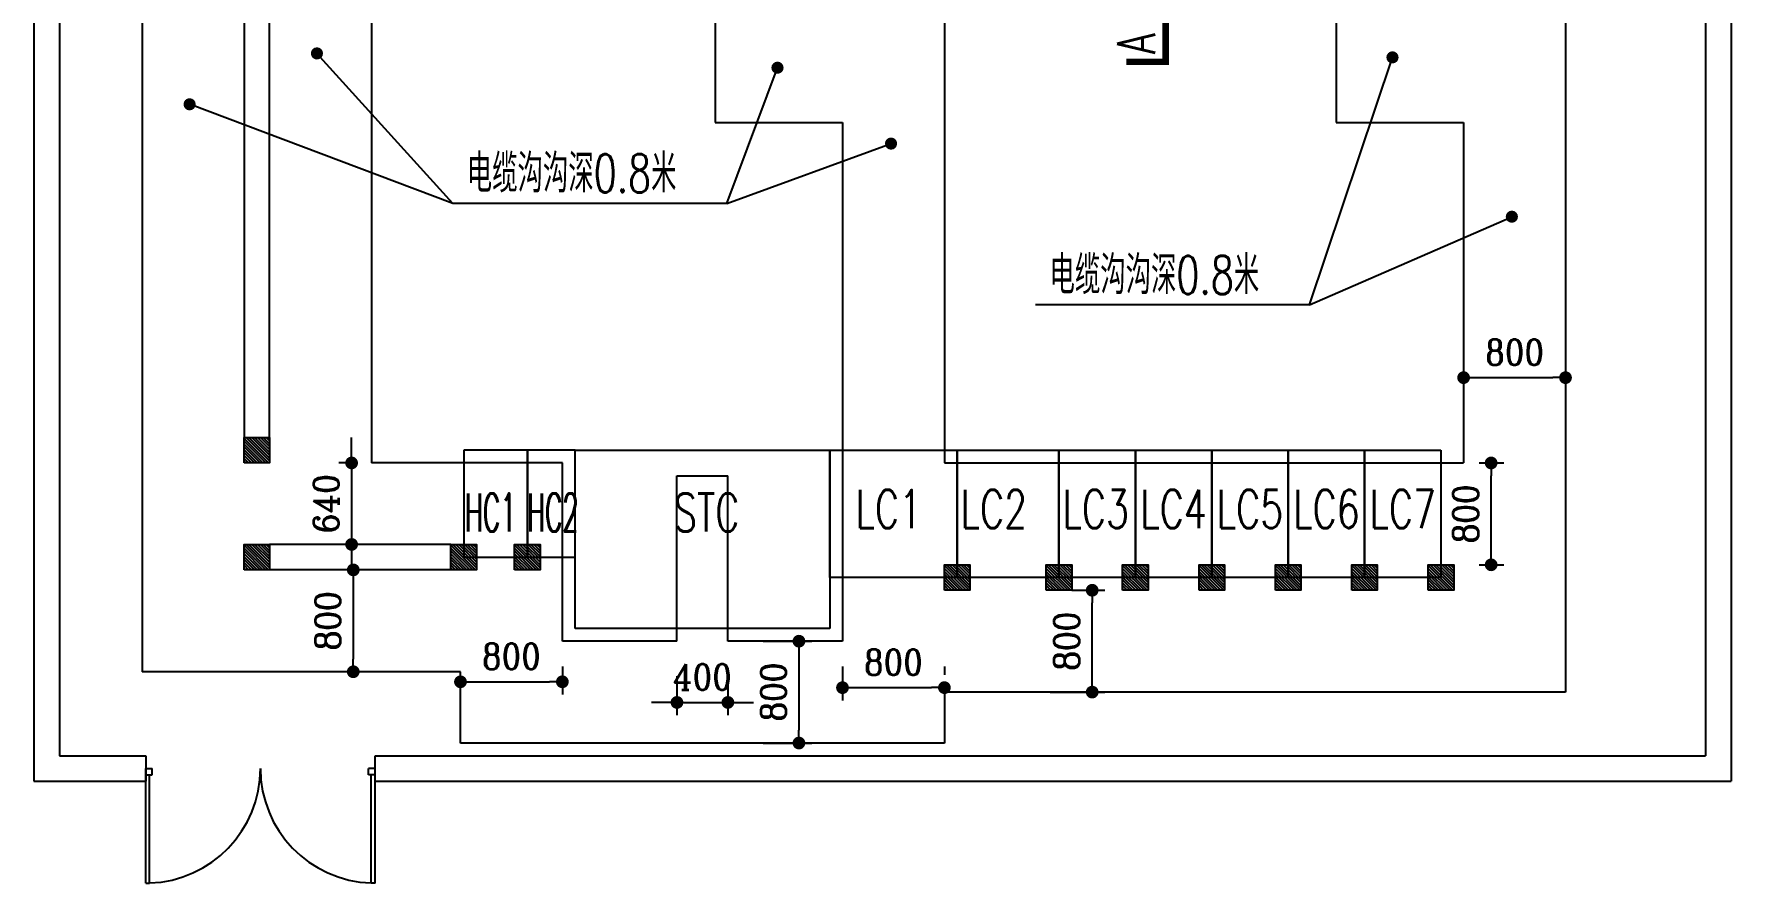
# Model space of a CAD drawing. Extents: x -336391 to 664021, y -458009 to -178412.
# Drawn here: x 573666 to 586994, y -402293 to -395623 of the extents above; entities that cross this region are included whole.
import ezdxf
from ezdxf.enums import TextEntityAlignment as Align

# ---------------------------------------------------------------- set-up
doc = ezdxf.new("R2010")
doc.units = 0
doc.header["$LTSCALE"] = 1000
doc.header["$MEASUREMENT"] = 0
doc.layers.get('0').update_dxf_attribs({"linetype": 'CONTINUOUS'})
doc.layers.get('Defpoints').update_dxf_attribs({"linetype": 'CONTINUOUS'})
for name, color, linetype in [('A-墙线', 7, 'CONTINUOUS'), ('A-门', 8, 'CONTINUOUS'), ('EQUIP-箱柜', 3, 'CONTINUOUS'), ('EQUIP-通讯', 3, 'CONTINUOUS'), ('电气-文字', 4, 'CONTINUOUS'), ('电气-电缆沟', 9, 'CONTINUOUS')]:
    doc.layers.add(name, color=color, linetype=linetype)
doc.styles.add('HZ', font='tjromans.shx', dxfattribs={"width": 0.75, "bigfont": 'tjhztxt.shx'})
doc.styles.add('ROMANC', font='romanc', dxfattribs={"width": 0.9})
doc.dimstyles.new('dq', dxfattribs={"dimtxt": 200, "dimasz": 100, "dimexe": 100, "dimexo": 200, "dimgap": 100, "dimtad": 1, "dimdec": 0, "dimdsep": 46, "dimtxsty": 'ROMANC', "dimblk1": 'DOT', "dimblk2": 'DOT', "dimsah": 1, "dimcen": 2.5, "dimadec": 0, "dimazin": 0, "dimtfac": 1, "dimtdec": 0, "dimtix": 1, "dimtmove": 2, "dimatfit": 3, "dimldrblk": 'DOT', "dimfxl": 0, "dimtolj": 1, "dimtzin": 0, "dimarcsym": 0})

# ---------------------------------------------------------------- blocks, each defined once
blk = doc.blocks.new('m1800')
at = {"layer": 'A-门'}
for p, q in [((-900, 900), (-900, 0)), ((-900, 900), (-870, 900)), ((-870, 900), (-870, 50)), ((870, 900), (870, 50)), ((900, 900), (870, 900)), ((900, 900), (900, 0)), ((-900, 50), (-850, 50)), ((-900, 0), (-850, 0)), ((-850, 50), (-850, 0)), ((850, 50), (850, 0)), ((900, 50), (850, 50)), ((900, 0), (850, 0))]:
    blk.add_line(p, q, dxfattribs=at)
for centre, start, end in [((-900, 0), 0, 88.0898), ((900, 0), 91.9102, 180)]:
    blk.add_arc(centre, 900, start, end, dxfattribs=at)
blk = doc.blocks.new('_Dot')
at = {"color": 0, "linetype": 'ByBlock', "lineweight": -2}
blk.add_line((-0.5, 0), (-1, 0), dxfattribs=at)
at = {"color": 0, "linetype": 'ByBlock', "const_width": 0.5}
blk.add_lwpolyline([(-0.25, 0, 1), (0.25, 0, 1)], format="xyb", close=True, dxfattribs=at)
blk = doc.blocks.new('*D151')
at = {"layer": 'Defpoints', "color": 0}
for p in [(576316, -398993), (576161, -399633), (576316, -399633)]:
    blk.add_point(p, dxfattribs=at)
at = {"layer": '电气-电缆沟', "color": 0, "lineweight": -2}
for p, q in [((576161, -398893), (576161, -398793)), ((576116, -398993), (576061, -398993)), ((576161, -398993), (576161, -399633)), ((576116, -399633), (576061, -399633)), ((576161, -399733), (576161, -399833))]:
    blk.add_line(p, q, dxfattribs=at)
at = {"layer": '电气-电缆沟', "color": 0, "lineweight": -2, "xscale": 100, "yscale": 100, "zscale": 100}
for p, rotation in [((576161, -398993), 270), ((576161, -399633), 90)]:
    blk.add_blockref('_Dot', p, dxfattribs=dict(at, rotation=rotation))
at = {"layer": '电气-电缆沟', "color": 0, "insert": (575961, -399313), "char_height": 200, "attachment_point": 5, "rotation": 90, "style": 'ROMANC'}
blk.add_mtext('\\A1;640', dxfattribs=at)
blk = doc.blocks.new('*D152')
at = {"layer": 'Defpoints', "color": 0}
for p in [(576362, -399833), (576174, -400633), (576362, -400633)]:
    blk.add_point(p, dxfattribs=at)
at = {"layer": '电气-电缆沟', "color": 0, "lineweight": -2}
for p, q in [((576162, -399833), (576074, -399833)), ((576174, -399933), (576174, -400533)), ((576162, -400633), (576074, -400633))]:
    blk.add_line(p, q, dxfattribs=at)
at = {"layer": '电气-电缆沟', "color": 0, "lineweight": -2, "xscale": 100, "yscale": 100, "zscale": 100}
for p, rotation in [((576174, -399833), 90), ((576174, -400633), 270)]:
    blk.add_blockref('_Dot', p, dxfattribs=dict(at, rotation=rotation))
at = {"layer": '电气-电缆沟', "color": 0, "insert": (575974, -400233), "char_height": 200, "attachment_point": 5, "rotation": 90, "style": 'ROMANC'}
blk.add_mtext('\\A1;800', dxfattribs=at)
blk = doc.blocks.new('*D153')
at = {"layer": 'Defpoints', "color": 0}
for p in [(577816, -400393), (577016, -400633), (577816, -400712)]:
    blk.add_point(p, dxfattribs=at)
at = {"layer": '电气-电缆沟', "color": 0, "lineweight": -2}
for p, q in [((577816, -400593), (577816, -400812)), ((577116, -400712), (577716, -400712)), ((577016, -400833), (577016, -400812))]:
    blk.add_line(p, q, dxfattribs=at)
at = {"layer": '电气-电缆沟', "color": 0, "lineweight": -2, "xscale": 100, "yscale": 100, "zscale": 100, "rotation": 180}
blk.add_blockref('_Dot', (577016, -400712), dxfattribs=at)
at = {"layer": '电气-电缆沟', "color": 0, "lineweight": -2, "xscale": 100, "yscale": 100, "zscale": 100}
blk.add_blockref('_Dot', (577816, -400712), dxfattribs=at)
at = {"layer": '电气-电缆沟', "color": 0, "insert": (577416, -400512), "char_height": 200, "attachment_point": 5, "style": 'ROMANC'}
blk.add_mtext('\\A1;800', dxfattribs=at)
blk = doc.blocks.new('*D154')
at = {"layer": 'Defpoints', "color": 0}
for p in [(579192, -400393), (579192, -401193), (579674, -401193)]:
    blk.add_point(p, dxfattribs=at)
at = {"layer": '电气-电缆沟', "color": 0, "lineweight": -2}
for p, q in [((579392, -400393), (579774, -400393)), ((579674, -400493), (579674, -401093)), ((579392, -401193), (579774, -401193))]:
    blk.add_line(p, q, dxfattribs=at)
at = {"layer": '电气-电缆沟', "color": 0, "lineweight": -2, "xscale": 100, "yscale": 100, "zscale": 100}
for p, rotation in [((579674, -400393), 90), ((579674, -401193), 270)]:
    blk.add_blockref('_Dot', p, dxfattribs=dict(at, rotation=rotation))
at = {"layer": '电气-电缆沟', "color": 0, "insert": (579474, -400793), "char_height": 200, "attachment_point": 5, "rotation": 90, "style": 'ROMANC'}
blk.add_mtext('\\A1;800', dxfattribs=at)
blk = doc.blocks.new('*D155')
at = {"layer": 'Defpoints', "color": 0}
for p in [(580016, -400393), (580816, -400758), (580816, -400793)]:
    blk.add_point(p, dxfattribs=at)
at = {"layer": '电气-电缆沟', "color": 0, "lineweight": -2}
for p, q in [((580016, -400593), (580016, -400858)), ((580816, -400593), (580816, -400658)), ((580116, -400758), (580716, -400758))]:
    blk.add_line(p, q, dxfattribs=at)
at = {"layer": '电气-电缆沟', "color": 0, "lineweight": -2, "xscale": 100, "yscale": 100, "zscale": 100, "rotation": 180}
blk.add_blockref('_Dot', (580016, -400758), dxfattribs=at)
at = {"layer": '电气-电缆沟', "color": 0, "lineweight": -2, "xscale": 100, "yscale": 100, "zscale": 100}
blk.add_blockref('_Dot', (580816, -400758), dxfattribs=at)
at = {"layer": '电气-电缆沟', "color": 0, "insert": (580416, -400558), "char_height": 200, "attachment_point": 5, "style": 'ROMANC'}
blk.add_mtext('\\A1;800', dxfattribs=at)
blk = doc.blocks.new('*D156')
at = {"layer": 'Defpoints', "color": 0}
for p in [(581616, -399993), (581977, -399993), (581446, -400793)]:
    blk.add_point(p, dxfattribs=at)
at = {"layer": '电气-电缆沟', "color": 0, "lineweight": -2}
for p, q in [((581816, -399993), (582077, -399993)), ((581977, -400693), (581977, -400093)), ((581646, -400793), (582077, -400793))]:
    blk.add_line(p, q, dxfattribs=at)
at = {"layer": '电气-电缆沟', "color": 0, "lineweight": -2, "xscale": 100, "yscale": 100, "zscale": 100}
for p, rotation in [((581977, -399993), 90), ((581977, -400793), 270)]:
    blk.add_blockref('_Dot', p, dxfattribs=dict(at, rotation=rotation))
at = {"layer": '电气-电缆沟', "color": 0, "insert": (581777, -400393), "char_height": 200, "attachment_point": 5, "rotation": 90, "style": 'ROMANC'}
blk.add_mtext('\\A1;800', dxfattribs=at)
blk = doc.blocks.new('*D157')
at = {"layer": 'Defpoints', "color": 0}
for p in [(584816, -398993), (585110, -398993), (584816, -399793)]:
    blk.add_point(p, dxfattribs=at)
at = {"layer": '电气-电缆沟', "color": 0, "lineweight": -2}
for p, q in [((585016, -398993), (585210, -398993)), ((585110, -399693), (585110, -399093)), ((585016, -399793), (585210, -399793))]:
    blk.add_line(p, q, dxfattribs=at)
at = {"layer": '电气-电缆沟', "color": 0, "lineweight": -2, "xscale": 100, "yscale": 100, "zscale": 100}
for p, rotation in [((585110, -398993), 90), ((585110, -399793), 270)]:
    blk.add_blockref('_Dot', p, dxfattribs=dict(at, rotation=rotation))
at = {"layer": '电气-电缆沟', "color": 0, "insert": (584910, -399393), "char_height": 200, "attachment_point": 5, "rotation": 90, "style": 'ROMANC'}
blk.add_mtext('\\A1;800', dxfattribs=at)
blk = doc.blocks.new('*D158')
at = {"layer": 'Defpoints', "color": 0}
for p in [(584894, -397929), (585694, -397929), (585694, -398323)]:
    blk.add_point(p, dxfattribs=at)
at = {"layer": '电气-电缆沟', "color": 0, "lineweight": -2}
for p, q in [((584894, -398129), (584894, -398423)), ((585694, -398129), (585694, -398423)), ((584994, -398323), (585594, -398323))]:
    blk.add_line(p, q, dxfattribs=at)
at = {"layer": '电气-电缆沟', "color": 0, "lineweight": -2, "xscale": 100, "yscale": 100, "zscale": 100, "rotation": 180}
blk.add_blockref('_Dot', (584894, -398323), dxfattribs=at)
at = {"layer": '电气-电缆沟', "color": 0, "lineweight": -2, "xscale": 100, "yscale": 100, "zscale": 100}
blk.add_blockref('_Dot', (585694, -398323), dxfattribs=at)
at = {"layer": '电气-电缆沟', "color": 0, "insert": (585294, -398123), "char_height": 200, "attachment_point": 5, "style": 'ROMANC'}
blk.add_mtext('\\A1;800', dxfattribs=at)
blk = doc.blocks.new('*D177')
at = {"layer": 'Defpoints', "color": 0}
for p in [(578716, -400467), (579116, -400478), (579116, -400874)]:
    blk.add_point(p, dxfattribs=at)
at = {"layer": '电气-电缆沟', "color": 0, "lineweight": -2}
for p, q in [((578716, -400667), (578716, -400974)), ((579116, -400678), (579116, -400974)), ((578616, -400874), (578516, -400874)), ((578716, -400874), (579116, -400874)), ((579216, -400874), (579316, -400874))]:
    blk.add_line(p, q, dxfattribs=at)
at = {"layer": '电气-电缆沟', "color": 0, "lineweight": -2, "xscale": 100, "yscale": 100, "zscale": 100}
blk.add_blockref('_Dot', (578716, -400874), dxfattribs=at)
at = {"layer": '电气-电缆沟', "color": 0, "lineweight": -2, "xscale": 100, "yscale": 100, "zscale": 100, "rotation": 180}
blk.add_blockref('_Dot', (579116, -400874), dxfattribs=at)
at = {"layer": '电气-电缆沟', "color": 0, "insert": (578916, -400674), "char_height": 200, "attachment_point": 5, "style": 'ROMANC'}
blk.add_mtext('\\A1;400', dxfattribs=at)

msp = doc.modelspace()

# ---------------------------------------------------------------- hatches: boundary and pattern name
at = {"layer": 'EQUIP-通讯'}
h = msp.add_hatch(color=256, dxfattribs=at)
edge = h.paths.add_edge_path()
edge.add_arc((575888.6, -395776.1), 48, 0, 360)
h = msp.add_hatch(color=256, dxfattribs=at)
edge = h.paths.add_edge_path()
edge.add_arc((584335.2, -395807.3), 48, 0, 360)
h = msp.add_hatch(color=256, dxfattribs=at)
edge = h.paths.add_edge_path()
edge.add_arc((579505.5, -395888.5), 48, 0, 360)
h = msp.add_hatch(color=256, dxfattribs=at)
edge = h.paths.add_edge_path()
edge.add_arc((574888.7, -396175.8), 48, 0, 360)
h = msp.add_hatch(color=256, dxfattribs=at)
edge = h.paths.add_edge_path()
edge.add_arc((580397.2, -396484.6), 48, 0, 360)
h = msp.add_hatch(color=256, dxfattribs=at)
edge = h.paths.add_edge_path()
edge.add_arc((585272.6, -397058.8), 48, 0, 360)
at = {"layer": '电气-电缆沟'}
h = msp.add_hatch(dxfattribs=at)
h.set_pattern_fill('ANSI31', color=11, scale=10, angle=90, style=0)
h.set_pattern_definition([(135, (425883.189, -550564.416), (-11.2253202, -11.2253202), [])])
h.paths.add_polyline_path([(575316.2, -398992.9), (575316.2, -398792.9), (575516.2, -398792.9), (575516.2, -398992.9)])
h = msp.add_hatch(dxfattribs=at)
h.set_pattern_fill('ANSI31', color=11, scale=10, angle=90, style=0)
h.set_pattern_definition([(135, (425883.189, -551404.416), (-11.2253202, -11.2253202), [])])
h.paths.add_polyline_path([(575316.2, -399832.9), (575316.2, -399632.9), (575516.2, -399632.9), (575516.2, -399832.9)])
h = msp.add_hatch(dxfattribs=at)
h.set_pattern_fill('ANSI31', color=11, scale=10, angle=90, style=0)
h.set_pattern_definition([(135, (427508.189, -551404.416), (-11.2253202, -11.2253202), [])])
h.paths.add_polyline_path([(576941.2, -399832.9), (576941.2, -399632.9), (577141.2, -399632.9), (577141.2, -399832.9)])
h = msp.add_hatch(dxfattribs=at)
h.set_pattern_fill('ANSI31', color=11, scale=10, angle=90, style=0)
h.set_pattern_definition([(135, (428008.189, -551404.416), (-11.2253202, -11.2253202), [])])
h.paths.add_polyline_path([(577441.2, -399832.9), (577441.2, -399632.9), (577641.2, -399632.9), (577641.2, -399832.9)])
h = msp.add_hatch(dxfattribs=at)
h.set_pattern_fill('ANSI31', color=11, scale=10, angle=90, style=0)
h.set_pattern_definition([(135, (431383.189, -551564.416), (-11.2253202, -11.2253202), [])])
h.paths.add_polyline_path([(580816.2, -399992.9), (580816.2, -399792.9), (581016.2, -399792.9), (581016.2, -399992.9)])
h = msp.add_hatch(dxfattribs=at)
h.set_pattern_fill('ANSI31', color=11, scale=10, angle=90, style=0)
h.set_pattern_definition([(135, (432183.189, -551564.416), (-11.2253202, -11.2253202), [])])
h.paths.add_polyline_path([(581616.2, -399992.9), (581616.2, -399792.9), (581816.2, -399792.9), (581816.2, -399992.9)])
h = msp.add_hatch(dxfattribs=at)
h.set_pattern_fill('ANSI31', color=11, scale=10, angle=90, style=0)
h.set_pattern_definition([(135, (432783.189, -551564.416), (-11.2253202, -11.2253202), [])])
h.paths.add_polyline_path([(582216.2, -399992.9), (582216.2, -399792.9), (582416.2, -399792.9), (582416.2, -399992.9)])
h = msp.add_hatch(dxfattribs=at)
h.set_pattern_fill('ANSI31', color=11, scale=10, angle=90, style=0)
h.set_pattern_definition([(135, (433383.189, -551564.416), (-11.2253202, -11.2253202), [])])
h.paths.add_polyline_path([(582816.2, -399992.9), (582816.2, -399792.9), (583016.2, -399792.9), (583016.2, -399992.9)])
h = msp.add_hatch(dxfattribs=at)
h.set_pattern_fill('ANSI31', color=11, scale=10, angle=90, style=0)
h.set_pattern_definition([(135, (433983.189, -551564.416), (-11.2253202, -11.2253202), [])])
h.paths.add_polyline_path([(583416.2, -399992.9), (583416.2, -399792.9), (583616.2, -399792.9), (583616.2, -399992.9)])
h = msp.add_hatch(dxfattribs=at)
h.set_pattern_fill('ANSI31', color=11, scale=10, angle=90, style=0)
h.set_pattern_definition([(135, (434583.189, -551564.416), (-11.2253202, -11.2253202), [])])
h.paths.add_polyline_path([(584016.2, -399992.9), (584016.2, -399792.9), (584216.2, -399792.9), (584216.2, -399992.9)])
h = msp.add_hatch(dxfattribs=at)
h.set_pattern_fill('ANSI31', color=11, scale=10, angle=90, style=0)
h.set_pattern_definition([(135, (435183.189, -551564.416), (-11.2253202, -11.2253202), [])])
h.paths.add_polyline_path([(584616.2, -399992.9), (584616.2, -399792.9), (584816.2, -399792.9), (584816.2, -399992.9)])

# ---------------------------------------------------------------- linework, layer by layer
at = {"layer": 'A-墙线'}
for p, q in [((573666.2, -395092.9), (573666.2, -401492.9)), ((573866.2, -395092.9), (573866.2, -401292.9)), ((586794.1, -395092.9), (586794.1, -401292.9)), ((586994.1, -395092.9), (586994.1, -401492.9)), ((573866.2, -401292.9), (574544.7, -401292.9)), ((574544.7, -401292.9), (574544.7, -401492.9)), ((576344.7, -401292.9), (586794.1, -401292.9)), ((576344.7, -401492.9), (576344.7, -401292.9)), ((573666.2, -401492.9), (574544.7, -401492.9)), ((576344.7, -401492.9), (586994.1, -401492.9))]:
    msp.add_line(p, q, dxfattribs=at)
at = {"layer": 'EQUIP-箱柜'}
for p, q in [((577541.2, -398892.9), (577041.2, -398892.9)), ((577041.2, -398892.9), (577041.2, -399732.9)), ((577916.2, -398892.9), (577541.2, -398892.9)), ((577541.2, -398892.9), (577541.2, -399732.9)), ((577541.2, -399732.9), (577541.2, -398892.9)), ((577916.2, -398892.9), (579916.2, -398892.9)), ((577916.2, -400292.9), (577916.2, -398892.9)), ((577916.2, -399732.9), (577916.2, -398892.9)), ((579916.2, -398892.9), (579916.2, -400292.9)), ((579916.2, -398892.9), (580916.2, -398892.9)), ((579916.2, -399892.9), (579916.2, -398892.9)), ((580916.2, -398892.9), (580916.2, -399892.9)), ((580916.2, -398892.9), (581716.2, -398892.9)), ((580916.2, -399892.9), (580916.2, -398892.9)), ((581716.2, -398892.9), (581716.2, -399892.9)), ((581716.2, -398892.9), (582316.2, -398892.9)), ((581716.2, -399892.9), (581716.2, -398892.9)), ((582316.2, -398892.9), (582316.2, -399892.9)), ((582316.2, -398892.9), (582916.2, -398892.9)), ((582316.2, -399892.9), (582316.2, -398892.9)), ((582916.2, -398892.9), (582916.2, -399892.9)), ((582916.2, -398892.9), (583516.2, -398892.9)), ((582916.2, -399892.9), (582916.2, -398892.9)), ((583516.2, -398892.9), (583516.2, -399892.9)), ((583516.2, -398892.9), (584116.2, -398892.9)), ((583516.2, -399892.9), (583516.2, -398892.9)), ((584116.2, -398892.9), (584716.2, -398892.9)), ((584116.2, -399892.9), (584116.2, -398892.9)), ((584116.2, -398892.9), (584116.2, -399892.9)), ((584716.2, -398892.9), (584716.2, -399892.9)), ((577041.2, -399732.9), (577541.2, -399732.9)), ((577541.2, -399732.9), (577916.2, -399732.9)), ((580916.2, -399892.9), (579916.2, -399892.9)), ((581716.2, -399892.9), (580916.2, -399892.9)), ((582316.2, -399892.9), (581716.2, -399892.9)), ((582916.2, -399892.9), (582316.2, -399892.9)), ((583516.2, -399892.9), (582916.2, -399892.9)), ((584116.2, -399892.9), (583516.2, -399892.9)), ((584716.2, -399892.9), (584116.2, -399892.9)), ((579916.2, -400292.9), (577916.2, -400292.9))]:
    msp.add_line(p, q, dxfattribs=at)
at = {"layer": '电气-文字', "const_width": 50}
msp.add_lwpolyline([(582244.2, -395843.1), (582554, -395843.1), (582554, -395488.8)], dxfattribs=at)
at = {"layer": '电气-电缆沟'}
for p, q in [((583894.1, -389217.9), (583894.1, -396317.9)), ((574516.2, -390017.9), (574516.2, -400632.9)), ((580816.2, -390017.9), (580816.2, -398992.9)), ((585694.1, -390017.9), (585694.1, -400792.9)), ((575316.2, -394017.9), (575316.2, -398792.9)), ((575516.2, -398792.9), (575516.2, -394017.9)), ((576316.2, -394017.9), (576316.2, -398992.9)), ((579016.2, -394017.9), (579016.2, -396317.9)), ((576955.8, -396953.8), (575888.6, -395776.1)), ((583683.2, -397752.2), (584335.2, -395807.3)), ((579106.8, -396953.8), (579505.5, -395888.5)), ((576955.8, -396953.8), (574888.7, -396175.8)), ((579016.2, -396317.9), (580016.2, -396317.9)), ((580016.2, -396317.9), (580016.2, -398992.9)), ((583894.1, -396317.9), (584894.1, -396317.9)), ((584894.1, -396317.9), (584894.1, -398992.9)), ((579106.8, -396953.8), (580397.2, -396484.6)), ((579106.8, -396953.8), (576955.8, -396953.8)), ((583683.2, -397752.2), (585272.6, -397058.8)), ((583683.2, -397752.2), (581532.2, -397752.2)), ((577816.2, -398992.9), (576316.2, -398992.9)), ((577816.2, -400392.9), (577816.2, -398992.9)), ((580016.2, -398992.9), (580016.2, -400392.9)), ((580816.2, -398992.9), (584894.1, -398992.9)), ((578716.2, -400392.9), (578716.2, -399092.9)), ((578716.2, -399092.9), (579116.2, -399092.9)), ((579116.2, -400392.9), (579116.2, -399092.9)), ((576941.2, -399632.9), (575516.2, -399632.9)), ((576941.2, -399832.9), (575316.2, -399832.9)), ((578716.2, -400392.9), (577816.2, -400392.9)), ((580016.2, -400392.9), (579116.2, -400392.9)), ((577016.2, -400632.9), (574516.2, -400632.9)), ((577016.2, -401192.9), (577016.2, -400632.9)), ((580816.2, -400792.9), (580816.2, -401192.9)), ((585694.1, -400792.9), (580816.2, -400792.9)), ((580816.2, -401192.9), (577016.2, -401192.9))]:
    msp.add_line(p, q, dxfattribs=at)
at = {"layer": '电气-电缆沟', "color": 11}
for points in [[(575316.2, -398992.9), (575316.2, -398792.9), (575516.2, -398792.9), (575516.2, -398992.9)], [(575316.2, -399832.9), (575316.2, -399632.9), (575516.2, -399632.9), (575516.2, -399832.9)], [(576941.2, -399832.9), (576941.2, -399632.9), (577141.2, -399632.9), (577141.2, -399832.9)], [(577441.2, -399832.9), (577441.2, -399632.9), (577641.2, -399632.9), (577641.2, -399832.9)], [(580816.2, -399992.9), (580816.2, -399792.9), (581016.2, -399792.9), (581016.2, -399992.9)], [(581616.2, -399992.9), (581616.2, -399792.9), (581816.2, -399792.9), (581816.2, -399992.9)], [(582216.2, -399992.9), (582216.2, -399792.9), (582416.2, -399792.9), (582416.2, -399992.9)], [(582816.2, -399992.9), (582816.2, -399792.9), (583016.2, -399792.9), (583016.2, -399992.9)], [(583416.2, -399992.9), (583416.2, -399792.9), (583616.2, -399792.9), (583616.2, -399992.9)], [(584016.2, -399992.9), (584016.2, -399792.9), (584216.2, -399792.9), (584216.2, -399992.9)], [(584616.2, -399992.9), (584616.2, -399792.9), (584816.2, -399792.9), (584816.2, -399992.9)]]:
    msp.add_lwpolyline(points, close=True, dxfattribs=at)

# ---------------------------------------------------------------- block references
at = {"layer": 'A-门', "rotation": 180}
msp.add_blockref('m1800', (575444.7, -401392.9), dxfattribs=at)

# ---------------------------------------------------------------- texts
at = {"layer": '电气-文字', "style": 'HZ', "width": 0.7}
msp.add_text('A', height=300, rotation=90, dxfattribs=at).set_placement((582322.3, -395700.3), align=Align.MIDDLE)
at = {"layer": '电气-文字', "style": 'HZ'}
for s, width, p in [('HC1', 0.5, (577253.4, -399381.8)), ('HC2', 0.5, (577742.3, -399381.8)), ('STC', 0.7, (578949.2, -399381.8)), ('LC1', 0.7, (580379.2, -399354.8)), ('LC2', 0.7, (581204.4, -399354.8)), ('LC3', 0.7, (582004.4, -399354.8)), ('LC4', 0.7, (582616, -399354.8)), ('LC5', 0.7, (583216, -399354.8)), ('LC6', 0.7, (583816, -399354.8)), ('LC7', 0.7, (584416, -399354.8))]:
    msp.add_text(s, height=300, dxfattribs=dict(at, width=width)).set_placement(p, align=Align.MIDDLE)
at = {"layer": '电气-电缆沟', "style": 'HZ', "width": 0.7}
for p in [(577065.1, -396868.3), (581641.5, -397666.7)]:
    msp.add_text('电缆沟沟深0.8米', height=300, dxfattribs=at).set_placement(p)

# ---------------------------------------------------------------- dimensions: what is measured, and where the dimension line sits
at = {"layer": '电气-电缆沟'}
for base, p1, p2, picture, middle in [((585694.1, -398323), (584894.1, -397928.5), (585694.1, -397928.5), '*D158', (585294.1, -398123)), ((577816.2, -400712.3), (577016.2, -400632.9), (577816.2, -400392.9), '*D153', (577416.2, -400512.3)), ((579116.2, -400873.9), (578716.2, -400467), (579116.2, -400478.3), '*D177', (578916.2, -400673.9)), ((580816.2, -400758.1), (580016.2, -400392.9), (580816.2, -400792.9), '*D155', (580416.2, -400558.1))]:
    dim = msp.add_linear_dim(base=base, p1=p1, p2=p2, dimstyle='dq', override={"dimzin": 0}, dxfattribs=at)
    dim.commit()
    dim.dimension.update_dxf_attribs({"geometry": picture, "text_midpoint": middle})
for base, p1, p2, picture, middle in [((576161.5, -399632.9), (576316.2, -398992.9), (576316.2, -399632.9), '*D151', (575961.5, -399312.9)), ((585109.8, -398992.9), (584816.2, -399792.9), (584816.2, -398992.9), '*D157', (584909.8, -399392.9)), ((576174, -400632.9), (576361.6, -399832.9), (576361.6, -400632.9), '*D152', (575974, -400232.9)), ((581977, -399992.9), (581446, -400792.9), (581616.2, -399992.9), '*D156', (581777, -400392.9)), ((579673.8, -401192.9), (579192.4, -400392.9), (579192.4, -401192.9), '*D154', (579473.8, -400792.9))]:
    dim = msp.add_linear_dim(base=base, p1=p1, p2=p2, angle=90, dimstyle='dq', override={"dimzin": 0}, dxfattribs=at)
    dim.commit()
    dim.dimension.update_dxf_attribs({"geometry": picture, "text_midpoint": middle})

doc.saveas('drawing.dxf')
